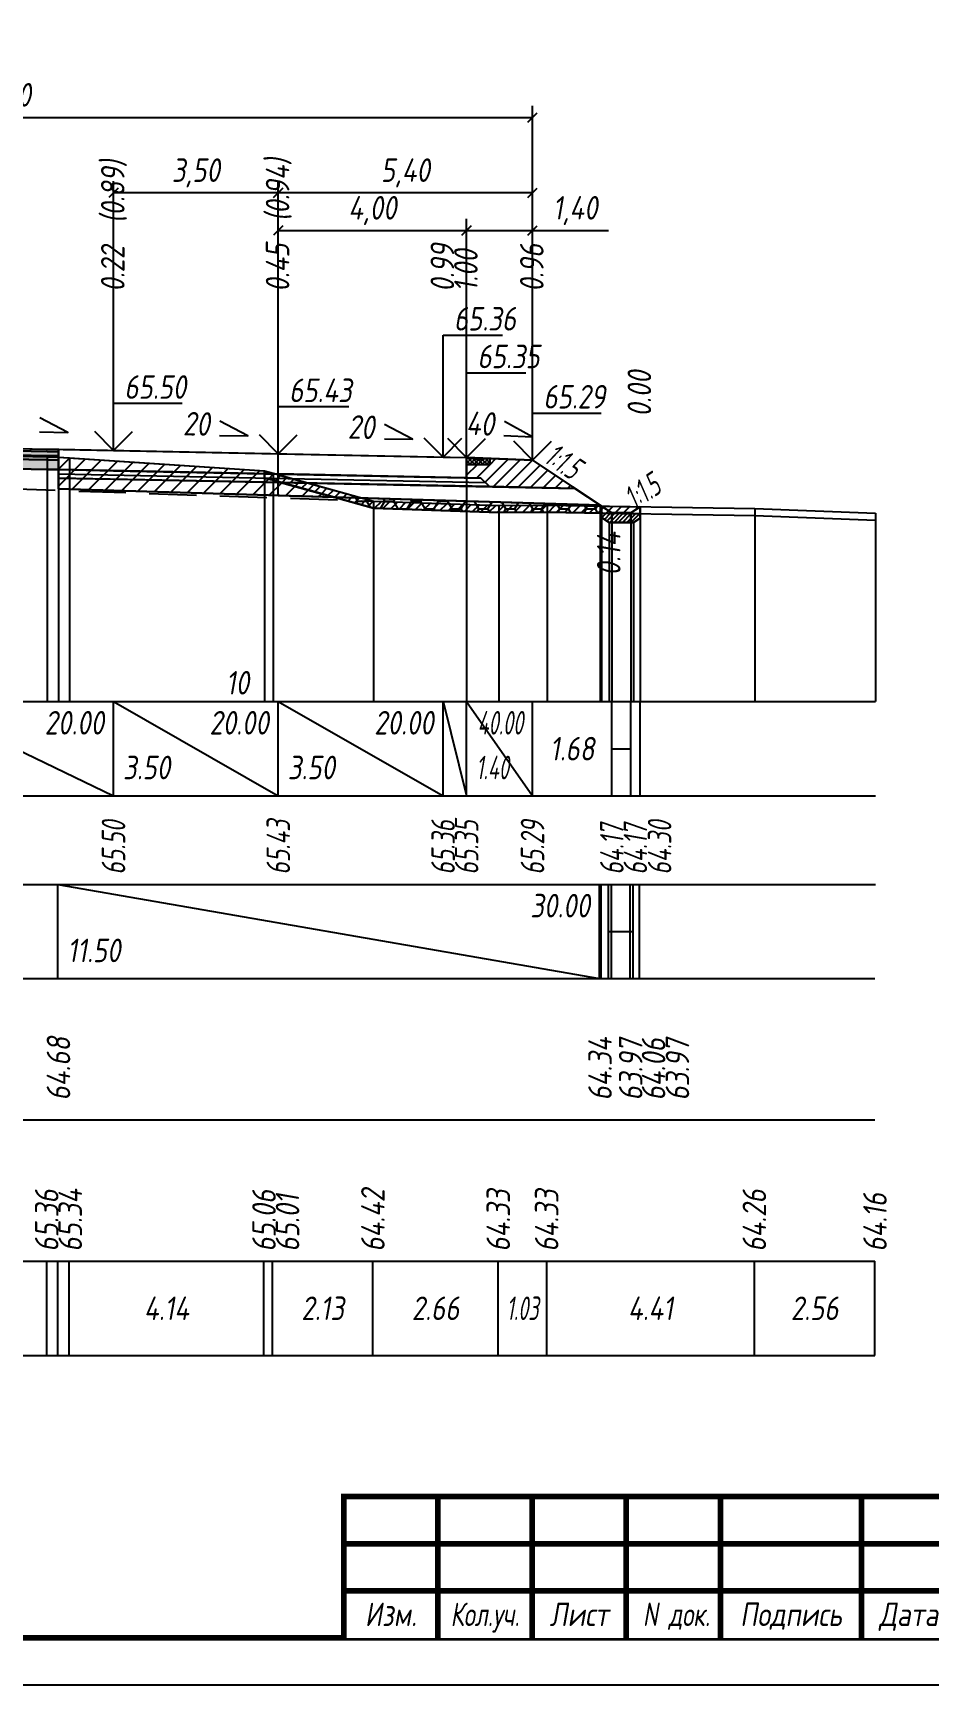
# Model space of a CAD drawing. Extents: x -717 to 1451, y -133302 to 233.
# Drawn here: x 167 to 262.1, y -41816.4 to -41641 of the extents above; entities that cross this region are included whole.
import ezdxf
from ezdxf.enums import TextEntityAlignment as Align

# ---------------------------------------------------------------- set-up
doc = ezdxf.new("R2010")
doc.units = 0
doc.linetypes.add('штриховая', pattern=[0.75, 0.5, -0.25])
for name, color, linetype in [('Зарамочное оформление', 7, 'Continuous'), ('Интерполированный поперечник', 2, 'Continuous'), ('Код_510', 7, 'Continuous'), ('Код_514', 1, 'Continuous'), ('Код_516', 1, 'Continuous'), ('Контур_0', 7, 'Continuous'), ('Контур_2521', 7, 'Continuous'), ('Контур_2564', 7, 'Continuous'), ('Контур_2660', 7, 'Continuous'), ('Контур_2665', 7, 'Continuous'), ('Контур_400', 7, 'Continuous'), ('Контур_508', 7, 'Continuous'), ('Контур_512', 7, 'Continuous'), ('Контур_513', 7, 'Continuous'), ('Контур_818', 7, 'Continuous'), ('Красный поперечник', 1, 'Continuous'), ('Объём_2501', 7, 'Continuous'), ('Объём_2564', 7, 'Continuous'), ('Объём_2650', 7, 'Continuous'), ('Объём_2660', 7, 'Continuous'), ('Объём_2661', 7, 'Continuous'), ('Объём_2663', 7, 'Continuous'), ('Объём_2664', 7, 'Continuous'), ('Объём_2665', 7, 'Continuous'), ('Объём_2666', 7, 'Continuous'), ('Объём_2753', 7, 'Continuous'), ('Откосы', 7, 'Continuous'), ('Отметки покрытия', 7, 'Continuous'), ('Рабочие отметки', 7, 'Continuous'), ('Рабочие отметки доп.', 7, 'Continuous'), ('Слои выравнивания', 7, 'Continuous'), ('Таблица', 7, 'Continuous'), ('Уклоны проезжей части', 7, 'Continuous'), ('Черный поперечник', 3, 'Continuous')]:
    doc.layers.add(name, color=color, linetype=linetype)
for name, color, linetype, true_color in [('Контур_2540', 2, 'Continuous', 0xffff00), ('Контур_2560', 2, 'Continuous', 0xffff00), ('Контур_2561', 7, 'Continuous', 0xff8040), ('Контур_2562', 3, 'Continuous', 0x00ff00), ('Контур_2563', 7, 'Continuous', 0xff8000), ('Контур_2570', 7, 'Continuous', 0x80ff00), ('Контур_2583', 3, 'Continuous', 0x00ff00), ('Контур_2584', 3, 'Continuous', 0x00ff00), ('Контур_2725', 7, 'Continuous', 0x323232), ('Контур_2736', 4, 'Continuous', 0x00ffff), ('Контур_2737', 4, 'Continuous', 0x00ffff), ('Контур_2738', 4, 'Continuous', 0x00ffff), ('Контур_2739', 4, 'Continuous', 0x00ffff), ('Контур_2741', 4, 'Continuous', 0x00ffff), ('Контур_2742', 4, 'Continuous', 0x00ffff), ('Контур_2743', 4, 'Continuous', 0x00ffff), ('Контур_2744', 7, 'Continuous', 0xa4ffff), ('Контур_2745', 7, 'Continuous', 0xa4ffff), ('Контур_2747', 4, 'Continuous', 0x00ffff), ('Контур_2748', 4, 'Continuous', 0x00ffff), ('Контур_2749', 4, 'Continuous', 0x00ffff), ('Контур_2750', 4, 'Continuous', 0x00ffff), ('Контур_2751', 4, 'Continuous', 0x00ffff), ('Контур_2752', 4, 'Continuous', 0x00ffff), ('Контур_2760', 7, 'Continuous', 0x323232), ('Контур_2761', 7, 'Continuous', 0x323232), ('Контур_2762', 7, 'Continuous', 0x323232), ('Контур_2763', 7, 'Continuous', 0x323232), ('Контур_402', 7, 'Continuous', 0xff6464), ('Контур_703', 4, 'Continuous', 0x00ffff), ('Контур_705', 4, 'Continuous', 0x00ffff), ('Контур_707', 4, 'Continuous', 0x00ffff), ('Контур_720', 131, 'Continuous', 0xaaffff), ('Объём_2500', 7, 'Continuous', 0xc0c0c0), ('Объём_2520', 7, 'Continuous', 0x80ffff), ('Объём_2540', 2, 'Continuous', 0xffff00), ('Объём_2560', 2, 'Continuous', 0xffff00), ('Объём_2561', 7, 'Continuous', 0xff8040), ('Объём_2562', 3, 'Continuous', 0x00ff00), ('Объём_2563', 7, 'Continuous', 0xff8000), ('Объём_2570', 7, 'Continuous', 0x80ff00), ('Объём_2583', 3, 'Continuous', 0x00ff00), ('Объём_2584', 3, 'Continuous', 0x00ff00), ('Объём_2592', 3, 'Continuous', 0x00ff00), ('Объём_2596', 3, 'Continuous', 0x00ff00), ('Объём_2600', 7, 'Continuous', 0x808000), ('Объём_2620', 2, 'Continuous', 0xffff00), ('Объём_2746', 2, 'Continuous', 0xffff00)]:
    doc.layers.add(name, color=color, linetype=linetype, true_color=true_color)
doc.styles.get("Standard").update_dxf_attribs({"font": 'txt', "height": 2.5})
doc.styles.add('М', font='romand.shx', dxfattribs={"width": 0.8, "oblique": 10, "height": 2.5})
doc.dimstyles.new('ISO-25', dxfattribs={"dimtxt": 2.5, "dimasz": 2.5, "dimexe": 1.25, "dimexo": 0.625, "dimtad": 1, "dimtxsty": 'Standard', "dimcen": 2.5, "dimadec": 0, "dimazin": 0, "dimtfac": 1, "dimtmove": 0, "dimatfit": 3, "dimfxl": 1, "dimarcsym": 0})

# ---------------------------------------------------------------- blocks, each defined once
blk = doc.blocks.new('_Oblique')
at = {"color": 0, "linetype": 'ByBlock', "lineweight": -2}
blk.add_line((-0.5, -0.5), (0.5, 0.5), dxfattribs=at)
blk = doc.blocks.new('*D970')
at = {"color": 0, "lineweight": -2, "transparency": 16777216}
for p, q in [((213, -41685.52), (213, -41660.73)), ((213, -41661.98), (220, -41661.98)), ((220, -41685.8), (220, -41660.73)), ((220, -41661.98), (228.08, -41661.98))]:
    blk.add_line(p, q, dxfattribs=at)
at = {"layer": 'Defpoints', "color": 0, "transparency": 16777216}
for p in [(220, -41661.98), (213, -41686.14), (220, -41686.42)]:
    blk.add_point(p, dxfattribs=at)
at = {"color": 0, "lineweight": -2, "transparency": 16777216, "rotation": 180}
blk.add_blockref('_Oblique', (213, -41661.98), dxfattribs=at)
at = {"color": 0, "lineweight": -2, "transparency": 16777216}
blk.add_blockref('_Oblique', (220, -41661.98), dxfattribs=at)
at = {"color": 0, "transparency": 16777216, "insert": (224.54, -41659.86), "char_height": 2.5, "width": 8.75, "attachment_point": 5, "style": 'М'}
blk.add_mtext('1,40', dxfattribs=at)
blk = doc.blocks.new('*D972')
at = {"color": 0, "lineweight": -2, "transparency": 16777216}
for p, q in [((193, -41685.12), (193, -41660.73)), ((193, -41661.98), (213, -41661.98)), ((213, -41685.52), (213, -41660.73))]:
    blk.add_line(p, q, dxfattribs=at)
at = {"layer": 'Defpoints', "color": 0, "transparency": 16777216}
for p in [(213, -41661.98), (193, -41685.74), (213, -41686.14)]:
    blk.add_point(p, dxfattribs=at)
at = {"color": 0, "lineweight": -2, "transparency": 16777216, "rotation": 180}
blk.add_blockref('_Oblique', (193, -41661.98), dxfattribs=at)
at = {"color": 0, "lineweight": -2, "transparency": 16777216}
blk.add_blockref('_Oblique', (213, -41661.98), dxfattribs=at)
at = {"color": 0, "transparency": 16777216, "insert": (203, -41659.86), "char_height": 2.5, "width": 9.1667, "attachment_point": 5, "style": 'М'}
blk.add_mtext('4,00', dxfattribs=at)
blk = doc.blocks.new('*D974')
at = {"color": 0, "lineweight": -2, "transparency": 16777216}
for p, q in [((175.5, -41684.77), (175.5, -41656.73)), ((193, -41657.98), (175.5, -41657.98)), ((193, -41685.12), (193, -41656.73))]:
    blk.add_line(p, q, dxfattribs=at)
at = {"layer": 'Defpoints', "color": 0, "transparency": 16777216}
for p in [(175.5, -41657.98), (175.5, -41685.39), (193, -41685.74)]:
    blk.add_point(p, dxfattribs=at)
at = {"color": 0, "lineweight": -2, "transparency": 16777216, "rotation": 180}
blk.add_blockref('_Oblique', (175.5, -41657.98), dxfattribs=at)
at = {"color": 0, "lineweight": -2, "transparency": 16777216}
blk.add_blockref('_Oblique', (193, -41657.98), dxfattribs=at)
at = {"color": 0, "transparency": 16777216, "insert": (184.25, -41655.86), "char_height": 2.5, "width": 9.5833, "attachment_point": 5, "style": 'М'}
blk.add_mtext('3,50', dxfattribs=at)
blk = doc.blocks.new('*D975')
at = {"color": 0, "lineweight": -2, "transparency": 16777216}
for p, q in [((193, -41685.12), (193, -41656.73)), ((220, -41657.98), (193, -41657.98)), ((220, -41685.8), (220, -41656.73))]:
    blk.add_line(p, q, dxfattribs=at)
at = {"layer": 'Defpoints', "color": 0, "transparency": 16777216}
for p in [(193, -41657.98), (193, -41685.74), (220, -41686.42)]:
    blk.add_point(p, dxfattribs=at)
at = {"color": 0, "lineweight": -2, "transparency": 16777216, "rotation": 180}
blk.add_blockref('_Oblique', (193, -41657.98), dxfattribs=at)
at = {"color": 0, "lineweight": -2, "transparency": 16777216}
blk.add_blockref('_Oblique', (220, -41657.98), dxfattribs=at)
at = {"color": 0, "transparency": 16777216, "insert": (206.5, -41655.86), "char_height": 2.5, "width": 9.5833, "attachment_point": 5, "style": 'М'}
blk.add_mtext('5,40', dxfattribs=at)
blk = doc.blocks.new('*D977')
at = {"color": 0, "lineweight": -2, "transparency": 16777216}
for p, q in [((107, -41685.45), (107, -41648.73)), ((220, -41685.8), (220, -41648.73)), ((107, -41649.98), (220, -41649.98))]:
    blk.add_line(p, q, dxfattribs=at)
at = {"layer": 'Defpoints', "color": 0, "transparency": 16777216}
for p in [(220, -41649.98), (107, -41686.07), (220, -41686.42)]:
    blk.add_point(p, dxfattribs=at)
at = {"color": 0, "lineweight": -2, "transparency": 16777216, "rotation": 180}
blk.add_blockref('_Oblique', (107, -41649.98), dxfattribs=at)
at = {"color": 0, "lineweight": -2, "transparency": 16777216}
blk.add_blockref('_Oblique', (220, -41649.98), dxfattribs=at)
at = {"color": 0, "transparency": 16777216, "insert": (163.5, -41647.86), "char_height": 2.5, "width": 12.0833, "attachment_point": 5, "style": 'М'}
blk.add_mtext('22,60', dxfattribs=at)
blk = doc.blocks.new('Штамп')
at = {"linetype": 'Continuous'}
blk.add_wipeout([(199.95, -411.25), (384.95, -411.25), (384.95, -426.25), (199.95, -426.25)], dxfattribs=at).dxf.layer = 'Зарамочное оформление'
at = {"layer": 'Зарамочное оформление', "linetype": 'Continuous', "lineweight": -3, "const_width": 0.6, "flags": 128}
for points in [[(199.95, -426.25), (199.95, -411.25), (384.95, -411.25)], [(209.95, -411.25), (209.95, -426.25)], [(219.95, -411.25), (219.95, -426.25)], [(229.95, -411.25), (229.95, -426.25)], [(239.95, -411.25), (239.95, -426.25)], [(254.95, -411.25), (254.95, -426.25)], [(199.95, -416.25), (264.95, -416.25)], [(199.95, -421.25), (264.95, -421.25)]]:
    blk.add_lwpolyline(points, dxfattribs=at)
at = {"layer": 'Зарамочное оформление', "linetype": 'Continuous', "style": 'М', "oblique": 10}
for s, width, p in [('Изм.', 0.8, (204.95, -423.75)), ('Кол.уч.', 0.7, (214.95, -423.75)), ('Лист', 0.8, (224.95, -423.75)), ('N док.', 0.7, (235.28, -423.75)), ('Подпись', 0.8, (247.45, -423.75)), ('Дата', 0.8, (259.95, -423.75))]:
    blk.add_text(s, height=2.5, dxfattribs=dict(at, width=width)).set_placement(p, align=Align.MIDDLE_CENTER)
blk = doc.blocks.new('шифр')
blk.add_blockref('Штамп', (0, -41445))

msp = doc.modelspace()

# ---------------------------------------------------------------- hatches: boundary and pattern name
h = msp.add_hatch()
h.set_pattern_fill('ANSI37', color=256, scale=0.1)
h.set_pattern_definition([(45, (214.25323, -41686.32977), (-0.22451, 0.22451), []), (135, (214.25323, -41686.32977), (-0.22451, -0.22451), [])])
h.paths.add_polyline_path([(213.003, -41686.08), (213.003, -41686.833), (215.503, -41686.833), (215.502, -41686.18), (214.246, -41686.33)])
at = {"layer": 'Объём_2563'}
h = msp.add_hatch(dxfattribs=at)
h.set_pattern_fill('ANSI31', color=256, scale=0.3)
h.paths.add_polyline_path([(215.421, -41689.178), (214.502, -41688.26), (213.002, -41688.23), (213.003, -41686.833), (215.503, -41686.833), (215.502, -41686.18), (220.002, -41686.36), (224.502, -41689.36)])
at = {"layer": 'Объём_2570'}
h = msp.add_hatch(dxfattribs=at)
h.set_pattern_fill('ANSI31', color=256, scale=0.2)
h.paths.add_polyline_path([(231.425, -41692.059), (221.558, -41691.903), (216.419, -41691.928), (203.102, -41691.465), (192.439, -41688.503), (191.536, -41688.261), (191.536, -41687.511), (192.439, -41687.753), (203.102, -41690.715), (216.419, -41691.178), (221.558, -41691.153), (231.425, -41691.309)])
at = {"layer": 'Объём_2600'}
h = msp.add_hatch(dxfattribs=at)
h.set_pattern_fill('ANSI31', color=6, scale=0.4)
h.paths.add_polyline_path([(169.657, -41689.412), (169.657, -41686.032), (191.536, -41687.511), (191.536, -41688.261), (192.439, -41688.503), (198.864, -41690.288)])
h = msp.add_hatch(dxfattribs=at)
h.set_pattern_fill('HONEY', color=5, scale=0.3)
h.paths.add_polyline_path([(227.169, -41691.137), (227.329, -41691.244), (227.329, -41691.994), (221.558, -41691.903), (216.419, -41691.928), (203.102, -41691.465), (198.864, -41690.288)])
at = {"layer": 'Объём_2620'}
h = msp.add_hatch(dxfattribs=at)
h.set_pattern_fill('ANSI31', color=2, scale=0.1)
h.paths.add_polyline_path([(230.728, -41692.975), (228.123, -41692.975), (227.329, -41692.446), (227.329, -41691.994), (231.425, -41692.059), (231.425, -41692.511)])
at = {"layer": 'Слои выравнивания'}
for color, points in [(2, [(154.752, -41684.915), (168.462, -41685.189), (169.657, -41685.213), (169.657, -41685.463), (168.462, -41685.439), (154.752, -41685.165)]), (3, [(154.752, -41685.165), (168.462, -41685.439), (169.657, -41685.463), (169.657, -41685.913), (168.462, -41685.889), (154.752, -41685.615)]), (4, [(154.752, -41685.615), (168.462, -41685.889), (169.657, -41685.913), (169.657, -41686.363), (168.462, -41686.339), (154.752, -41686.065)]), (5, [(154.752, -41686.065), (168.462, -41686.339), (169.657, -41686.363), (169.657, -41687.363), (168.462, -41687.339), (154.752, -41687.065)])]:
    msp.add_hatch(color=color, dxfattribs=at).paths.add_polyline_path(points)

# ---------------------------------------------------------------- linework, layer by layer
at = {"flags": 128}
msp.add_lwpolyline([(-30.054, -41816.421), (389.946, -41816.421), (389.946, -41519.421), (-30.054, -41519.421)], close=True, dxfattribs=at)
at = {"const_width": 0.6, "flags": 128}
msp.add_lwpolyline([(-10.054, -41811.421), (384.946, -41811.421), (384.946, -41524.421), (-10.054, -41524.421)], close=True, dxfattribs=at)
msp.add_lwpolyline([(213.003, -41686.08), (213.003, -41686.833), (215.503, -41686.833), (215.502, -41686.18), (214.246, -41686.33), (213.003, -41686.08)])
at = {"layer": 'Код_510'}
for p, q in [((168.408, -41781.421), (168.408, -41771.421)), ((169.602, -41781.421), (169.602, -41771.421)), ((170.777, -41781.421), (170.777, -41771.421)), ((191.482, -41781.421), (191.482, -41771.421)), ((192.384, -41781.421), (192.384, -41771.421)), ((203.047, -41781.421), (203.047, -41771.421)), ((216.365, -41781.421), (216.365, -41771.421)), ((221.504, -41781.421), (221.504, -41771.421)), ((243.558, -41781.421), (243.558, -41771.421)), ((256.37, -41781.421), (256.37, -41771.421))]:
    msp.add_line(p, q, dxfattribs=at)
at = {"layer": 'Код_514'}
for p, q in [((154.752, -41712), (175.502, -41722)), ((175.502, -41722), (175.502, -41712)), ((175.502, -41712), (193.002, -41722)), ((193.002, -41722), (193.002, -41712)), ((193.002, -41712), (210.502, -41722)), ((210.502, -41722), (210.502, -41712)), ((210.502, -41712), (213.002, -41722)), ((213.002, -41722), (213.002, -41712)), ((213.002, -41712), (220.002, -41722)), ((220.002, -41722), (220.002, -41712)), ((228.425, -41722), (228.425, -41712)), ((230.425, -41722), (230.425, -41712)), ((231.425, -41722), (231.425, -41712)), ((228.425, -41717), (230.425, -41717))]:
    msp.add_line(p, q, dxfattribs=at)
at = {"layer": 'Код_516'}
for p, q in [((169.602, -41741.421), (169.602, -41731.421)), ((169.602, -41731.421), (227.114, -41741.421)), ((227.114, -41741.421), (227.114, -41731.421)), ((227.275, -41741.421), (227.275, -41731.421)), ((227.275, -41741.421), (227.275, -41731.421)), ((228.068, -41741.421), (228.068, -41731.421)), ((228.371, -41741.421), (228.371, -41731.421)), ((230.371, -41741.421), (230.371, -41731.421)), ((230.674, -41741.421), (230.674, -41731.421)), ((231.37, -41741.421), (231.37, -41731.421)), ((228.068, -41736.421), (228.371, -41736.421)), ((228.371, -41736.421), (230.371, -41736.421)), ((230.371, -41736.421), (230.674, -41736.421))]:
    msp.add_line(p, q, dxfattribs=at)
at = {"layer": 'Контур_0', "flags": 128}
for points in [[(169.657, -41685.213), (213.002, -41686.08), (213.002, -41688.23), (169.657, -41687.363), (169.657, -41685.213), (169.657, -41685.213)], [(220.002, -41686.36), (227.329, -41691.244), (227.329, -41691.244), (227.329, -41691.244), (227.329, -41691.244), (227.329, -41691.244), (227.329, -41691.244), (227.329, -41691.244), (227.329, -41691.244), (227.329, -41691.244), (227.329, -41691.244), (227.329, -41691.244), (227.329, -41691.244), (227.329, -41691.244), (227.329, -41691.244), (228.425, -41691.975)], [(220.002, -41686.36), (227.329, -41691.244), (227.329, -41691.244), (227.329, -41691.244), (227.329, -41691.244), (227.329, -41691.244), (227.329, -41691.244), (227.329, -41691.244), (227.329, -41691.244), (227.329, -41691.244), (227.329, -41691.244), (227.329, -41691.244), (227.329, -41691.244), (227.329, -41691.244), (227.329, -41691.244), (228.425, -41691.975), (230.425, -41691.975), (231.425, -41691.309), (231.425, -41691.309), (231.425, -41691.309), (231.425, -41691.309), (231.425, -41691.309), (231.425, -41691.309), (231.425, -41691.309), (231.425, -41691.309), (231.425, -41691.309), (231.425, -41691.309), (231.425, -41691.309), (231.425, -41691.309), (231.425, -41691.309)], [(175.502, -41687.48), (214.502, -41688.26), (215.421, -41689.178), (169.657, -41688.263), (169.657, -41687.363), (175.502, -41687.48), (175.502, -41687.48)], [(213.002, -41688.23), (214.502, -41688.26), (215.421, -41689.178), (224.502, -41689.36)]]:
    msp.add_lwpolyline(points, dxfattribs=at)
at = {"layer": 'Контур_2521', "color": 250, "flags": 128}
msp.add_lwpolyline([(169.657, -41687.813), (214.962, -41688.719)], dxfattribs=at)
at = {"layer": 'Контур_2540', "flags": 128}
msp.add_lwpolyline([(175.502, -41688.38), (224.502, -41689.36), (227.169, -41691.137), (169.657, -41689.412), (169.657, -41688.263), (175.502, -41688.38), (175.502, -41688.38)], dxfattribs=at)
at = {"layer": 'Контур_2560', "flags": 128}
msp.add_lwpolyline([(213.002, -41686.08), (220.002, -41686.36), (220.002, -41686.36), (220.002, -41686.36)], dxfattribs=at)
at = {"layer": 'Контур_2561', "flags": 128}
msp.add_lwpolyline([(213.002, -41686.08), (213.002, -41686.08), (220.002, -41686.36), (220.002, -41686.36), (213.002, -41686.08)], dxfattribs=at)
at = {"layer": 'Контур_2562', "flags": 128}
msp.add_lwpolyline([(220.002, -41686.36), (220.002, -41686.36), (220.002, -41686.36), (220.002, -41686.36), (220.002, -41686.36)], dxfattribs=at)
at = {"layer": 'Контур_2563', "flags": 128}
msp.add_lwpolyline([(215.421, -41689.178), (214.502, -41688.26), (213.002, -41688.23), (213.002, -41686.08), (220.002, -41686.36), (224.502, -41689.36), (215.421, -41689.178), (215.421, -41689.178)], dxfattribs=at)
at = {"layer": 'Контур_2564', "flags": 128}
msp.add_lwpolyline([(213.002, -41686.08), (220.002, -41686.36)], dxfattribs=at)
at = {"layer": 'Контур_2570', "flags": 128}
msp.add_lwpolyline([(80, -41687.794), (89.356, -41687.557), (89.356, -41687.557), (97.431, -41687.889), (98.171, -41687.921), (98.171, -41687.171), (99.035, -41687.143), (124.252, -41686.064), (145.126, -41685.552), (146.451, -41685.515), (154.752, -41685.698), (168.462, -41686), (169.657, -41686.032), (170.832, -41686.106), (191.536, -41687.511), (191.536, -41688.261), (192.439, -41688.503), (203.102, -41691.465), (203.102, -41691.465), (216.419, -41691.928), (221.558, -41691.903), (243.612, -41692.252), (256.425, -41692.75)], dxfattribs=at)
at = {"layer": 'Контур_2583', "flags": 128}
for points in [[(228.425, -41691.975), (227.329, -41691.244), (227.329, -41692.446), (228.123, -41692.975), (228.425, -41692.975), (228.425, -41691.975)], [(231.425, -41692.511), (231.425, -41691.309), (230.425, -41691.975), (230.425, -41692.975), (230.728, -41692.975), (231.425, -41692.511)]]:
    msp.add_lwpolyline(points, dxfattribs=at)
at = {"layer": 'Контур_2584', "flags": 128}
msp.add_lwpolyline([(228.425, -41691.975), (228.425, -41692.975), (230.425, -41692.975), (230.425, -41691.975), (228.425, -41691.975)], dxfattribs=at)
at = {"layer": 'Контур_2660', "flags": 128}
msp.add_lwpolyline([(169.657, -41689.412), (227.169, -41691.137)], dxfattribs=at)
at = {"layer": 'Контур_2665', "flags": 128}
msp.add_lwpolyline([(220.002, -41686.36), (220.002, -41686.36)], dxfattribs=at)
at = {"layer": 'Контур_2725', "flags": 128}
msp.add_lwpolyline([(124.252, -41687.675), (134.002, -41687.48), (145.126, -41687.257), (146.451, -41687.231), (152.777, -41687.104), (154.752, -41687.065), (168.462, -41687.339), (169.657, -41687.363)], dxfattribs=at)
at = {"layer": 'Контур_2736', "flags": 128}
for points in [[(220.002, -41686.36), (227.329, -41691.244)], [(227.329, -41691.244), (228.425, -41691.975)]]:
    msp.add_lwpolyline(points, dxfattribs=at)
at = {"layer": 'Контур_2737', "flags": 128}
msp.add_lwpolyline([(227.329, -41691.244), (227.329, -41691.244)], dxfattribs=at)
at = {"layer": 'Контур_2738', "flags": 128}
msp.add_lwpolyline([(227.329, -41691.244), (227.329, -41691.244)], dxfattribs=at)
at = {"layer": 'Контур_2739', "flags": 128}
msp.add_lwpolyline([(227.329, -41691.244), (227.329, -41691.244)], dxfattribs=at)
at = {"layer": 'Контур_2741', "flags": 128}
msp.add_lwpolyline([(231.425, -41691.309), (231.425, -41691.309)], dxfattribs=at)
at = {"layer": 'Контур_2742', "flags": 128}
msp.add_lwpolyline([(231.425, -41691.309), (231.425, -41691.309)], dxfattribs=at)
at = {"layer": 'Контур_2743', "flags": 128}
msp.add_lwpolyline([(231.425, -41691.309), (231.425, -41691.309)], dxfattribs=at)
at = {"layer": 'Контур_2744', "flags": 128}
msp.add_lwpolyline([(231.425, -41691.309), (231.425, -41691.309)], dxfattribs=at)
msp.add_lwpolyline([(231.425, -41691.309), (231.425, -41691.309)], dxfattribs=at)
msp.add_lwpolyline([(231.425, -41691.309), (231.425, -41691.309)], dxfattribs=at)
msp.add_lwpolyline([(231.425, -41691.309), (231.425, -41691.309)], dxfattribs=at)
msp.add_lwpolyline([(231.425, -41691.309), (231.425, -41691.309)], dxfattribs=at)
msp.add_lwpolyline([(231.425, -41691.309), (231.425, -41691.309)], dxfattribs=at)
at = {"layer": 'Контур_2745', "flags": 128}
msp.add_lwpolyline([(227.329, -41691.244), (227.329, -41691.244)], dxfattribs=at)
msp.add_lwpolyline([(227.329, -41691.244), (227.329, -41691.244)], dxfattribs=at)
msp.add_lwpolyline([(227.329, -41691.244), (227.329, -41691.244)], dxfattribs=at)
msp.add_lwpolyline([(227.329, -41691.244), (227.329, -41691.244)], dxfattribs=at)
msp.add_lwpolyline([(227.329, -41691.244), (227.329, -41691.244)], dxfattribs=at)
msp.add_lwpolyline([(227.329, -41691.244), (227.329, -41691.244)], dxfattribs=at)
at = {"layer": 'Контур_2747', "flags": 128}
msp.add_lwpolyline([(227.329, -41691.244), (227.329, -41691.244)], dxfattribs=at)
at = {"layer": 'Контур_2748', "flags": 128}
msp.add_lwpolyline([(227.329, -41691.244), (227.329, -41691.244)], dxfattribs=at)
at = {"layer": 'Контур_2749', "flags": 128}
msp.add_lwpolyline([(227.329, -41691.244), (227.329, -41691.244)], dxfattribs=at)
at = {"layer": 'Контур_2750', "flags": 128}
msp.add_lwpolyline([(231.425, -41691.309), (231.425, -41691.309)], dxfattribs=at)
at = {"layer": 'Контур_2751', "flags": 128}
msp.add_lwpolyline([(231.425, -41691.309), (231.425, -41691.309)], dxfattribs=at)
at = {"layer": 'Контур_2752', "flags": 128}
msp.add_lwpolyline([(231.425, -41691.309), (231.425, -41691.309)], dxfattribs=at)
at = {"layer": 'Контур_2760', "flags": 128}
msp.add_lwpolyline([(124.252, -41685.525), (134.002, -41685.33), (145.126, -41685.107), (146.451, -41685.081), (152.777, -41684.954), (154.752, -41684.915), (168.462, -41685.189), (169.657, -41685.213)], dxfattribs=at)
at = {"layer": 'Контур_2761', "flags": 128}
msp.add_lwpolyline([(124.252, -41685.775), (134.002, -41685.58), (145.126, -41685.357), (146.451, -41685.331), (152.777, -41685.204), (154.752, -41685.165), (168.462, -41685.439), (169.657, -41685.463)], dxfattribs=at)
at = {"layer": 'Контур_2762', "flags": 128}
msp.add_lwpolyline([(124.252, -41686.225), (134.002, -41686.03), (145.126, -41685.807), (146.451, -41685.781), (152.777, -41685.654), (154.752, -41685.615), (168.462, -41685.889), (169.657, -41685.913)], dxfattribs=at)
at = {"layer": 'Контур_2763', "flags": 128}
msp.add_lwpolyline([(124.252, -41686.675), (134.002, -41686.48), (145.126, -41686.257), (146.451, -41686.231), (152.777, -41686.104), (154.752, -41686.065), (168.462, -41686.339), (169.657, -41686.363)], dxfattribs=at)
at = {"layer": 'Контур_400', "flags": 128}
msp.add_lwpolyline([(154.752, -41684.915), (175.502, -41685.33), (193.002, -41685.68), (193.002, -41685.68), (193.002, -41685.68), (193.002, -41685.68), (210.502, -41686.03), (210.502, -41686.03), (213.002, -41686.08)], dxfattribs=at)
at = {"layer": 'Контур_402', "flags": 128}
msp.add_lwpolyline([(105, -41690.457), (124.252, -41689.88), (124.252, -41687.675), (154.752, -41687.065), (169.657, -41687.363), (169.657, -41689.412), (227.169, -41691.137)], dxfattribs=at)
at = {"layer": 'Контур_508', "flags": 128}
msp.add_lwpolyline([(105, -41690.457), (124.252, -41689.88), (124.252, -41687.675), (154.752, -41687.065), (169.657, -41687.363), (169.657, -41689.412), (227.169, -41691.137), (227.329, -41691.244), (227.329, -41692.446), (228.123, -41692.975), (228.425, -41692.975), (230.425, -41692.975), (230.728, -41692.975), (231.425, -41692.511)], dxfattribs=at)
at = {"layer": 'Контур_512', "flags": 128}
msp.add_lwpolyline([(169.657, -41689.412), (227.169, -41691.137), (227.329, -41691.244), (227.329, -41692.446), (228.123, -41692.975), (228.425, -41692.975), (230.425, -41692.975), (230.728, -41692.975), (231.425, -41692.511)], dxfattribs=at)
at = {"layer": 'Контур_513', "flags": 128}
msp.add_lwpolyline([(105, -41690.457), (124.252, -41689.88), (124.252, -41687.675), (154.752, -41687.065), (169.657, -41687.363), (169.657, -41689.412), (227.169, -41691.137), (227.329, -41691.244), (227.329, -41692.446), (228.123, -41692.975), (228.425, -41692.975), (230.425, -41692.975), (230.728, -41692.975), (231.425, -41692.511)], dxfattribs=at)
at = {"layer": 'Контур_703', "flags": 128}
msp.add_lwpolyline([(220.002, -41686.36), (227.329, -41691.244)], dxfattribs=at)
at = {"layer": 'Контур_705', "flags": 128}
msp.add_lwpolyline([(227.329, -41691.244), (227.329, -41691.244)], dxfattribs=at)
at = {"layer": 'Контур_707', "flags": 128}
msp.add_lwpolyline([(230.425, -41691.975), (231.425, -41691.309)], dxfattribs=at)
at = {"layer": 'Контур_720', "flags": 128}
msp.add_lwpolyline([(228.425, -41691.975), (230.425, -41691.975)], dxfattribs=at)
at = {"layer": 'Контур_818', "flags": 128}
msp.add_lwpolyline([(105, -41686.888), (124.252, -41686.064), (145.126, -41685.552), (146.451, -41685.515), (154.752, -41685.698), (168.462, -41686), (169.657, -41686.032), (170.832, -41686.106), (191.536, -41687.511), (191.536, -41688.261), (192.439, -41688.503), (203.102, -41691.465), (203.102, -41691.465), (216.419, -41691.928), (221.558, -41691.903), (231.425, -41692.059)], dxfattribs=at)
at = {"layer": 'Красный поперечник'}
for p, q in [((154.752, -41684.915), (175.502, -41685.33)), ((175.502, -41685.33), (193.002, -41685.68)), ((193.002, -41685.68), (210.502, -41686.03)), ((210.502, -41686.03), (213.002, -41686.08)), ((213.002, -41686.08), (220.002, -41686.36)), ((220.002, -41686.36), (228.425, -41691.975)), ((169.657, -41689.412), (169.657, -41712)), ((227.169, -41691.137), (227.169, -41712)), ((227.329, -41691.244), (227.329, -41712)), ((230.425, -41691.975), (231.425, -41691.309)), ((227.329, -41692.446), (227.329, -41712)), ((228.123, -41692.975), (228.123, -41712)), ((228.425, -41691.975), (230.425, -41691.975)), ((228.425, -41692.975), (228.425, -41712)), ((230.425, -41692.975), (230.425, -41712)), ((230.728, -41692.975), (230.728, -41712)), ((231.425, -41692.511), (231.425, -41712))]:
    msp.add_line(p, q, dxfattribs=at)
at = {"layer": 'Объём_2500', "flags": 128}
for points in [[(169.657, -41685.213), (213.002, -41686.08), (213.002, -41688.23), (169.657, -41687.363), (169.657, -41685.213), (169.657, -41685.213)], [(193.002, -41685.68), (213.002, -41686.08), (213.002, -41688.23), (193.002, -41687.83), (193.002, -41685.68)]]:
    msp.add_lwpolyline(points, dxfattribs=at)
at = {"layer": 'Объём_2501', "flags": 128}
for points in [[(154.752, -41684.915), (175.502, -41685.33), (193.002, -41685.68), (193.002, -41685.68), (193.002, -41685.68), (193.002, -41685.68), (210.502, -41686.03), (210.502, -41686.03), (213.002, -41686.08)], [(193.002, -41685.68), (210.502, -41686.03), (210.502, -41686.03), (213.002, -41686.08)]]:
    msp.add_lwpolyline(points, dxfattribs=at)
at = {"layer": 'Объём_2520', "color": 250, "flags": 128}
for points in [[(175.502, -41687.48), (214.502, -41688.26), (215.421, -41689.178), (169.657, -41688.263), (169.657, -41687.363), (175.502, -41687.48), (175.502, -41687.48)], [(193.002, -41687.83), (214.502, -41688.26), (215.421, -41689.178), (193.002, -41688.73), (193.002, -41687.83)]]:
    msp.add_lwpolyline(points, dxfattribs=at)
at = {"layer": 'Объём_2540', "flags": 128}
for points in [[(175.502, -41688.38), (224.502, -41689.36), (227.169, -41691.137), (169.657, -41689.412), (169.657, -41688.263), (175.502, -41688.38), (175.502, -41688.38)], [(193.002, -41688.73), (224.502, -41689.36), (227.169, -41691.137), (193.002, -41690.112), (193.002, -41688.73)]]:
    msp.add_lwpolyline(points, dxfattribs=at)
at = {"layer": 'Объём_2560', "flags": 128}
msp.add_lwpolyline([(213.002, -41686.08), (220.002, -41686.36), (220.002, -41686.36), (220.002, -41686.36)], dxfattribs=at)
msp.add_lwpolyline([(213.002, -41686.08), (220.002, -41686.36), (220.002, -41686.36), (220.002, -41686.36)], dxfattribs=at)
at = {"layer": 'Объём_2561', "flags": 128}
msp.add_lwpolyline([(213.002, -41686.08), (213.002, -41686.08), (220.002, -41686.36), (220.002, -41686.36), (213.002, -41686.08)], dxfattribs=at)
msp.add_lwpolyline([(213.002, -41686.08), (213.002, -41686.08), (220.002, -41686.36), (220.002, -41686.36), (213.002, -41686.08)], dxfattribs=at)
at = {"layer": 'Объём_2562', "flags": 128}
msp.add_lwpolyline([(220.002, -41686.36), (220.002, -41686.36), (220.002, -41686.36), (220.002, -41686.36), (220.002, -41686.36)], dxfattribs=at)
msp.add_lwpolyline([(220.002, -41686.36), (220.002, -41686.36), (220.002, -41686.36), (220.002, -41686.36), (220.002, -41686.36)], dxfattribs=at)
at = {"layer": 'Объём_2563', "color": 250, "flags": 128}
for points in [[(215.421, -41689.178), (214.502, -41688.26), (213.002, -41688.23), (213.002, -41686.08), (220.002, -41686.36), (224.502, -41689.36), (215.421, -41689.178), (215.421, -41689.178)], [(215.421, -41689.178), (214.502, -41688.26), (213.002, -41688.23), (213.003, -41686.833), (215.503, -41686.833), (215.502, -41686.18), (220.002, -41686.36), (224.502, -41689.36), (215.421, -41689.178), (215.421, -41689.178)]]:
    msp.add_lwpolyline(points, dxfattribs=at)
at = {"layer": 'Объём_2564', "flags": 128}
msp.add_lwpolyline([(213.002, -41686.08), (220.002, -41686.36)], dxfattribs=at)
msp.add_lwpolyline([(213.002, -41686.08), (220.002, -41686.36)], dxfattribs=at)
at = {"layer": 'Объём_2570', "flags": 128}
for points in [[(231.425, -41692.059), (221.558, -41691.903), (216.419, -41691.928), (203.102, -41691.465), (192.439, -41688.503), (191.536, -41688.261), (191.536, -41687.511), (192.439, -41687.753), (203.102, -41690.715), (216.419, -41691.178), (221.558, -41691.153), (231.425, -41691.309), (231.425, -41692.059), (231.425, -41692.059)], [(193.002, -41687.91), (203.102, -41690.715), (216.419, -41691.178), (221.558, -41691.153), (231.425, -41691.309), (231.425, -41692.059), (231.425, -41692.059), (231.425, -41692.059), (221.558, -41691.903), (216.419, -41691.928), (203.102, -41691.465), (193.002, -41688.66), (193.002, -41687.91)]]:
    msp.add_lwpolyline(points, dxfattribs=at)
at = {"layer": 'Объём_2583', "flags": 128}
for points in [[(228.425, -41691.975), (227.329, -41691.244), (227.329, -41692.446), (228.123, -41692.975), (228.425, -41692.975), (228.425, -41691.975)], [(228.425, -41691.975), (227.329, -41691.244), (227.329, -41692.446), (228.123, -41692.975), (228.425, -41692.975), (228.425, -41691.975)], [(231.425, -41692.511), (231.425, -41691.309), (230.425, -41691.975), (230.425, -41692.975), (230.728, -41692.975), (231.425, -41692.511)], [(231.425, -41692.511), (231.425, -41691.309), (230.425, -41691.975), (230.425, -41692.975), (230.728, -41692.975), (231.425, -41692.511)]]:
    msp.add_lwpolyline(points, dxfattribs=at)
at = {"layer": 'Объём_2584', "flags": 128}
msp.add_lwpolyline([(228.425, -41691.975), (228.425, -41692.975), (230.425, -41692.975), (230.425, -41691.975), (228.425, -41691.975)], dxfattribs=at)
msp.add_lwpolyline([(228.425, -41691.975), (228.425, -41692.975), (230.425, -41692.975), (230.425, -41691.975), (228.425, -41691.975)], dxfattribs=at)
at = {"layer": 'Объём_2592', "flags": 128}
for points in [[(227.329, -41691.244), (228.425, -41691.975)], [(227.329, -41691.244), (228.425, -41691.975)], [(230.425, -41691.975), (231.425, -41691.309)], [(230.425, -41691.975), (231.425, -41691.309)]]:
    msp.add_lwpolyline(points, dxfattribs=at)
at = {"layer": 'Объём_2596', "flags": 128}
msp.add_lwpolyline([(228.425, -41691.975), (230.425, -41691.975)], dxfattribs=at)
msp.add_lwpolyline([(228.425, -41691.975), (230.425, -41691.975)], dxfattribs=at)
at = {"layer": 'Объём_2600', "color": 5, "flags": 128}
msp.add_lwpolyline([(227.169, -41691.137), (227.329, -41691.244), (227.329, -41691.994), (221.558, -41691.903), (216.419, -41691.928), (203.102, -41691.465), (198.864, -41690.288), (227.169, -41691.137), (227.169, -41691.137)], dxfattribs=at)
msp.add_lwpolyline([(227.169, -41691.137), (227.329, -41691.244), (227.329, -41691.994), (221.558, -41691.903), (216.419, -41691.928), (203.102, -41691.465), (198.864, -41690.288), (227.169, -41691.137), (227.169, -41691.137)], dxfattribs=at)
at = {"layer": 'Объём_2620', "flags": 128}
msp.add_lwpolyline([(230.728, -41692.975), (228.123, -41692.975), (227.329, -41692.446), (227.329, -41691.994), (231.425, -41692.059), (231.425, -41692.511), (230.728, -41692.975), (230.728, -41692.975)], dxfattribs=at)
msp.add_lwpolyline([(230.728, -41692.975), (228.123, -41692.975), (227.329, -41692.446), (227.329, -41691.994), (231.425, -41692.059), (231.425, -41692.511), (230.728, -41692.975), (230.728, -41692.975)], dxfattribs=at)
at = {"layer": 'Объём_2650', "color": 6, "flags": 128}
for points in [[(169.657, -41689.412), (169.657, -41686.032), (191.536, -41687.511), (191.536, -41688.261), (192.439, -41688.503), (198.864, -41690.288), (169.657, -41689.412), (169.657, -41689.412)], [(193.002, -41688.66), (198.864, -41690.288), (193.002, -41690.112), (193.002, -41688.66)]]:
    msp.add_lwpolyline(points, dxfattribs=at)
at = {"layer": 'Объём_2660', "flags": 128}
for points in [[(169.657, -41689.412), (227.169, -41691.137)], [(193.002, -41690.112), (227.169, -41691.137)]]:
    msp.add_lwpolyline(points, dxfattribs=at)
at = {"layer": 'Объём_2661', "flags": 128}
msp.add_lwpolyline([(220.002, -41686.36), (227.329, -41691.244)], dxfattribs=at)
msp.add_lwpolyline([(220.002, -41686.36), (227.329, -41691.244)], dxfattribs=at)
at = {"layer": 'Объём_2663', "flags": 128}
for points in [[(227.329, -41691.244), (228.425, -41691.975)], [(227.329, -41691.244), (228.425, -41691.975)], [(230.425, -41691.975), (231.425, -41691.309)], [(230.425, -41691.975), (231.425, -41691.309)]]:
    msp.add_lwpolyline(points, dxfattribs=at)
at = {"layer": 'Объём_2664', "flags": 128}
msp.add_lwpolyline([(228.425, -41691.975), (230.425, -41691.975)], dxfattribs=at)
msp.add_lwpolyline([(228.425, -41691.975), (230.425, -41691.975)], dxfattribs=at)
at = {"layer": 'Объём_2665', "flags": 128}
msp.add_lwpolyline([(220.002, -41686.36), (220.002, -41686.36)], dxfattribs=at)
msp.add_lwpolyline([(220.002, -41686.36), (220.002, -41686.36)], dxfattribs=at)
at = {"layer": 'Объём_2666', "flags": 128}
msp.add_lwpolyline([(220.002, -41686.36), (227.329, -41691.244)], dxfattribs=at)
msp.add_lwpolyline([(220.002, -41686.36), (227.329, -41691.244)], dxfattribs=at)
at = {"layer": 'Объём_2746', "flags": 128}
for points in [[(170.832, -41686.106), (191.536, -41687.511), (191.536, -41688.261), (192.439, -41688.503), (198.864, -41690.288), (169.657, -41689.412), (169.657, -41686.032), (170.832, -41686.106), (170.832, -41686.106)], [(193.002, -41688.66), (198.864, -41690.288), (193.002, -41690.112), (193.002, -41688.66)], [(227.329, -41691.994), (231.425, -41692.059), (231.425, -41692.511), (230.728, -41692.975), (228.123, -41692.975), (227.329, -41692.446), (227.329, -41691.994), (227.329, -41691.994)], [(227.329, -41691.994), (231.425, -41692.059), (231.425, -41692.511), (230.728, -41692.975), (228.123, -41692.975), (227.329, -41692.446), (227.329, -41691.994), (227.329, -41691.994)]]:
    msp.add_lwpolyline(points, dxfattribs=at)
at = {"layer": 'Объём_2753', "flags": 128}
msp.add_lwpolyline([(169.657, -41685.213), (169.657, -41685.213)], dxfattribs=at)
at = {"layer": 'Откосы', "color": 1, "flags": 128}
for points in [[(167.641, -41683.356), (170.64, -41683.416), (167.671, -41681.856)], [(186.766, -41683.738), (189.765, -41683.798), (186.796, -41682.238)], [(204.266, -41684.088), (207.265, -41684.148), (204.296, -41682.588)], [(216.964, -41683.763), (219.962, -41683.882), (217.024, -41682.264)]]:
    msp.add_lwpolyline(points, dxfattribs=at)
at = {"layer": 'Отметки покрытия', "color": 1}
for p, q in [((210.502, -41686.03), (210.502, -41673.08)), ((210.502, -41673.08), (216.802, -41673.08)), ((213.002, -41686.08), (213.002, -41677.08)), ((213.002, -41677.08), (219.302, -41677.08)), ((175.502, -41685.33), (175.502, -41680.33)), ((175.502, -41680.33), (182.802, -41680.33)), ((193.002, -41685.68), (193.002, -41680.68)), ((193.002, -41680.68), (200.502, -41680.68)), ((220.002, -41686.36), (220.002, -41681.36)), ((220.002, -41681.36), (227.302, -41681.36)), ((175.502, -41685.33), (173.502, -41683.33)), ((175.502, -41685.33), (177.502, -41683.33)), ((193.002, -41685.68), (191.002, -41683.68)), ((193.002, -41685.68), (195.002, -41683.68)), ((210.502, -41686.03), (208.502, -41684.03)), ((210.502, -41686.03), (212.502, -41684.03)), ((213.002, -41686.08), (211.002, -41684.08)), ((213.002, -41686.08), (215.002, -41684.08)), ((220.002, -41686.36), (218.002, -41684.36)), ((220.002, -41686.36), (222.002, -41684.36))]:
    msp.add_line(p, q, dxfattribs=at)
at = {"layer": 'Слои выравнивания'}
for p, q in [((169.657, -41685.213), (169.657, -41712)), ((213.002, -41686.08), (213.002, -41712))]:
    msp.add_line(p, q, dxfattribs=at)
at = {"layer": 'Слои выравнивания', "color": 2, "flags": 128}
msp.add_lwpolyline([(154.752, -41684.915), (168.462, -41685.189), (169.657, -41685.213), (169.657, -41685.463), (168.462, -41685.439), (154.752, -41685.165)], close=True, dxfattribs=at)
at = {"layer": 'Слои выравнивания', "color": 3, "flags": 128}
msp.add_lwpolyline([(154.752, -41685.165), (168.462, -41685.439), (169.657, -41685.463), (169.657, -41685.913), (168.462, -41685.889), (154.752, -41685.615)], close=True, dxfattribs=at)
at = {"layer": 'Слои выравнивания', "color": 4, "flags": 128}
msp.add_lwpolyline([(154.752, -41685.615), (168.462, -41685.889), (169.657, -41685.913), (169.657, -41686.363), (168.462, -41686.339), (154.752, -41686.065)], close=True, dxfattribs=at)
at = {"layer": 'Слои выравнивания', "color": 5, "flags": 128}
msp.add_lwpolyline([(154.752, -41686.065), (168.462, -41686.339), (169.657, -41686.363), (169.657, -41687.363), (168.462, -41687.339), (154.752, -41687.065)], close=True, dxfattribs=at)
at = {"layer": 'Таблица'}
for p, q in [((80, -41712), (256.425, -41712)), ((80, -41722), (256.425, -41722)), ((80, -41731.421), (256.425, -41731.421)), ((79.946, -41741.421), (256.37, -41741.421)), ((79.946, -41756.421), (256.37, -41756.421)), ((79.946, -41771.421), (256.37, -41771.421)), ((79.946, -41781.421), (256.37, -41781.421))]:
    msp.add_line(p, q, dxfattribs=at)
at = {"layer": 'Черный поперечник', "color": 7}
for p, q in [((168.462, -41686), (168.462, -41712)), ((169.657, -41686.032), (169.657, -41712)), ((170.832, -41686.106), (170.832, -41712)), ((191.536, -41687.511), (191.536, -41712)), ((192.439, -41687.753), (192.439, -41712)), ((203.102, -41690.715), (203.102, -41712)), ((216.419, -41691.178), (216.419, -41712)), ((221.558, -41691.153), (221.558, -41712)), ((243.612, -41691.502), (243.612, -41712)), ((256.425, -41692), (256.425, -41712))]:
    msp.add_line(p, q, dxfattribs=at)
at = {"layer": 'Черный поперечник', "flags": 128}
msp.add_lwpolyline([(80, -41687.044), (89.356, -41686.807), (97.431, -41687.139), (98.171, -41687.171), (99.035, -41687.143), (124.252, -41686.064), (145.126, -41685.552), (146.451, -41685.515), (154.752, -41685.698), (168.462, -41686), (169.657, -41686.032), (170.832, -41686.106), (191.536, -41687.511), (192.439, -41687.753), (203.102, -41690.715), (216.419, -41691.178), (221.558, -41691.153), (243.612, -41691.502), (256.425, -41692)], dxfattribs=at)

# ---------------------------------------------------------------- texts
at = {"layer": 'Код_510', "style": 'М', "oblique": 10, "width": 0.8}
for s, p in [('65.34', (170.908, -41770.421)), ('64.42', (203.047, -41770.421)), ('64.33', (216.365, -41770.421)), ('64.33', (221.504, -41770.421)), ('65.36', (168.408, -41770.421)), ('65.06', (191.482, -41770.421)), ('65.01', (193.982, -41770.421)), ('64.26', (243.558, -41770.421)), ('64.16', (256.37, -41770.421))]:
    msp.add_text(s, height=2.5, rotation=90, dxfattribs=at).set_placement(p, align=Align.MIDDLE_LEFT)
at = {"layer": 'Код_510', "style": 'М', "oblique": 10}
for s, width, p in [('4.14', 0.8, (181.13, -41776.421)), ('2.13', 0.8, (197.716, -41776.421)), ('2.66', 0.8, (209.706, -41776.421)), ('1.03', 0.6, (218.934, -41776.421)), ('4.41', 0.8, (232.531, -41776.421)), ('2.56', 0.8, (249.964, -41776.421))]:
    msp.add_text(s, height=2.5, dxfattribs=dict(at, width=width)).set_placement(p, align=Align.MIDDLE_CENTER)
at = {"layer": 'Код_514', "style": 'М', "oblique": 10}
for s, width, p in [('20.00', 0.8, (174.502, -41713)), ('20.00', 0.8, (192.002, -41713)), ('20.00', 0.8, (209.502, -41713)), ('40.00', 0.6, (219.002, -41713))]:
    msp.add_text(s, height=2.5, dxfattribs=dict(at, width=width)).set_placement(p, align=Align.TOP_RIGHT)
at = {"layer": 'Код_514', "style": 'М', "oblique": 10, "width": 0.8}
msp.add_text('1.68', height=2.5, dxfattribs=at).set_placement((224.214, -41717), align=Align.MIDDLE_CENTER)
at = {"layer": 'Код_514', "style": 'М', "oblique": 10}
for s, width, p in [('3.50', 0.8, (176.502, -41721)), ('3.50', 0.8, (194.002, -41721)), ('1.40', 0.6, (214.002, -41721))]:
    msp.add_text(s, height=2.5, dxfattribs=dict(at, width=width)).set_placement(p, align=Align.BOTTOM_LEFT)
at = {"layer": 'Код_514', "style": 'М', "oblique": 10, "width": 0.7}
for s, p in [('65.50', (175.502, -41730.382)), ('65.43', (193.002, -41730.382)), ('65.36', (210.502, -41730.382)), ('65.35', (213.002, -41730.382)), ('65.29', (220.002, -41730.382)), ('64.17', (228.425, -41730.382)), ('64.17', (230.925, -41730.382)), ('64.30', (233.497, -41730.382))]:
    msp.add_text(s, height=2.5, rotation=90, dxfattribs=at).set_placement(p, align=Align.MIDDLE_LEFT)
at = {"layer": 'Код_516', "style": 'М', "oblique": 10, "width": 0.8}
msp.add_text('30.00', height=2.5, dxfattribs=at).set_placement((226.114, -41732.421), align=Align.TOP_RIGHT)
msp.add_text('11.50', height=2.5, dxfattribs=at).set_placement((170.602, -41740.421), align=Align.BOTTOM_LEFT)
for s, p in [('64.68', (169.657, -41754.371)), ('64.34', (227.169, -41754.371)), ('63.97', (230.425, -41754.371)), ('64.06', (232.856, -41754.371)), ('63.97', (235.392, -41754.371))]:
    msp.add_text(s, height=2.5, rotation=90, dxfattribs=at).set_placement(p, align=Align.MIDDLE_LEFT)
at = {"layer": 'Отметки покрытия', "color": 1, "style": 'М', "oblique": 10, "width": 0.8}
for s, p in [('65.36', (211.643, -41673.349)), ('65.35', (214.143, -41677.349)), ('65.50', (176.643, -41680.599)), ('65.43', (194.143, -41680.949)), ('65.29', (221.143, -41681.629))]:
    msp.add_text(s, height=2.5, dxfattribs=at).set_placement(p, align=Align.BOTTOM_LEFT)
at = {"layer": 'Рабочие отметки', "color": 1, "style": 'М', "oblique": 10, "width": 0.8}
for s, p in [('0.22', (175.424, -41668.48)), ('0.45', (192.924, -41668.48)), ('0.99', (210.424, -41668.48)), ('0.96', (219.924, -41668.48)), ('1.00', (212.924, -41668.48)), ('0.00', (231.347, -41681.74))]:
    msp.add_text(s, height=2.5, rotation=90, dxfattribs=at).set_placement(p, align=Align.MIDDLE_LEFT)
msp.add_text('0.14', height=2.5, rotation=90, dxfattribs=at).set_placement((228.097, -41693.977), align=Align.MIDDLE_RIGHT)
at = {"layer": 'Рабочие отметки доп.', "color": 1, "style": 'М', "oblique": 10, "width": 0.8}
for s, p in [('(0.89)', (175.424, -41661.18)), ('(0.94)', (192.924, -41660.98))]:
    msp.add_text(s, height=2.5, rotation=90, dxfattribs=at).set_placement(p, align=Align.MIDDLE_LEFT)
at = {"layer": 'Слои выравнивания', "style": 'М', "oblique": 10, "width": 0.8}
msp.add_text('10', height=2.5, dxfattribs=at).set_placement((188.673, -41712), align=Align.BOTTOM_CENTER)
at = {"layer": 'Уклоны проезжей части', "color": 1, "style": 'М', "oblique": 10}
for s, rotation, width, p in [('20', 358.85423, 0.8, (184.272, -41684.505)), ('40', 357.70938, 0.8, (214.372, -41684.479)), ('20', 358.85423, 0.8, (201.772, -41684.855)), ('1:1.5', 326.30994, 0.6, (222.18, -41688.153)), ('1:1.5', 33.69007, 0.6, (232.776, -41691.327))]:
    msp.add_text(s, height=2.5, rotation=rotation, dxfattribs=dict(at, width=width)).set_placement(p, align=Align.BOTTOM_CENTER)

# ---------------------------------------------------------------- dimensions: what is measured, and where the dimension line sits
at = {"color": 5}
for base, p1, p2, picture, middle in [((220.002, -41649.977), (107.002, -41686.072), (220.002, -41686.422), '*D977', (163.502, -41647.864)), ((213.002, -41661.977), (193.002, -41685.742), (213.002, -41686.142), '*D972', (203.002, -41659.864)), ((220.002, -41661.977), (213.002, -41686.142), (220.002, -41686.422), '*D970', (224.543, -41659.864))]:
    dim = msp.add_linear_dim(base=base, p1=p1, p2=p2, angle=180, dimstyle='ISO-25', override={"dimasz": 1, "dimlfac": 0.2, "dimzin": 0, "dimtxsty": 'М', "dimblk1": 'Oblique', "dimblk2": 'Oblique', "dimsah": 1}, dxfattribs=at)
    dim.commit()
    dim.dimension.update_dxf_attribs({"geometry": picture, "text_midpoint": middle})
for base, p1, p2, picture, middle in [((175.502, -41657.977), (193.002, -41685.742), (175.502, -41685.392), '*D974', (184.252, -41655.864)), ((193.002, -41657.977), (220.002, -41686.422), (193.002, -41685.742), '*D975', (206.502, -41655.864))]:
    dim = msp.add_linear_dim(base=base, p1=p1, p2=p2, dimstyle='ISO-25', override={"dimasz": 1, "dimlfac": 0.2, "dimzin": 0, "dimtxsty": 'М', "dimblk1": 'Oblique', "dimblk2": 'Oblique', "dimsah": 1}, dxfattribs=at)
    dim.commit()
    dim.dimension.update_dxf_attribs({"geometry": picture, "text_midpoint": middle})

# ---------------------------------------------------------------- next in the draw order: block references
msp.add_blockref('шифр', (0, 59.829))

# ---------------------------------------------------------------- next in the draw order: linework, layer by layer
at = {"layer": 'Интерполированный поперечник', "linetype": 'штриховая', "ltscale": 10, "flags": 128}
msp.add_lwpolyline([(89.356, -41686.807), (203.102, -41690.715)], dxfattribs=at)

doc.saveas('drawing.dxf')
